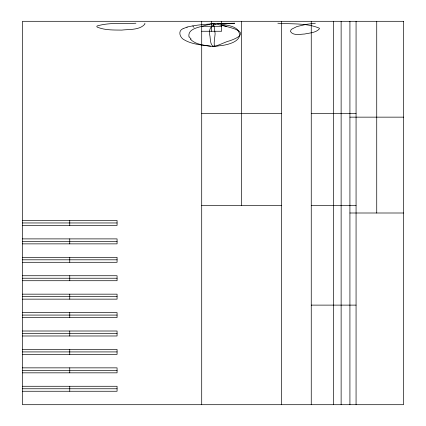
<?xml version="1.0" encoding="UTF-8"?>
<svg xmlns="http://www.w3.org/2000/svg" width="426" height="426" viewBox="0 0 426 426"><rect width="100%" height="100%" fill="white"/><g stroke="black" fill="none" stroke-linecap="round" stroke-linejoin="round"><path stroke-width="0.64" d="M144.888 23.222L144.813 24.229C139.249 30.352 129.328 29.17 121.74 30.092C113.54 29.974 104.807 30.331 97.133 27.056L96.777 26.503L97.139 25.954C109.594 22.274 123.061 23.877 135.91 23.222M215.295 23.877C212.27 22.264 209.31 24.98 206.221 25.091C200.252 27.259 187.318 28.143 188.984 37.014M182.924 28.686C177.312 31.146 180.182 38.255 184.714 40.097C191.178 43.756 198.729 44.655 205.976 45.635C210.284 46.285 214.56 47.004 218.847 45.827C226.834 45.342 245.935 40.987 237.362 29.479C233.011 25.752 226.994 25.166 221.552 24.239C215.71 23.446 227.239 23.499 227.724 23.398M212.329 46.354C218.309 46.226 224.044 42.126 229.886 40.752C255.696 31.599 228.075 27.046 217.686 24.463M213.554 46.535L214.305 45.667L214.182 42.35L215.135 33.713L214.257 27.28L213.053 23.244M186.833 27.115C201.62 23.558 216.999 23.872 232.111 23.286M315.341 23.222L306.321 24.335L296.879 26.572L291.794 29.106L290.963 29.948L290.452 31.529C293.349 35.976 300.16 34.155 304.659 34.021C309.585 32.877 316.044 32.855 319.484 28.755L319.308 28.175C306.475 22.775 291.581 24.277 277.858 23.222M229.758 23.345L234.721 23.222C226.366 24.325 207.803 19.857 209.581 34.229C210.684 37.962 209.635 44.16 213.32 46.541M201.711 26.279L221.626 26.279M201.711 31.258L221.626 31.258L221.626 21.3M201.711 113.417L281.378 113.417M311.252 113.417L356.067 113.417M349.922 117.15L403.544 117.15M201.711 205.529L281.378 205.529M311.252 205.529L356.067 205.529M349.922 213L403.544 213M22.456 220.471L117.065 220.471L117.065 225.45L22.456 225.45M22.456 222.958L117.065 222.958M22.456 238.89L117.065 238.89L117.065 243.869L22.456 243.869M22.456 241.382L117.065 241.382M22.456 257.315L117.065 257.315L117.065 262.294L22.456 262.294M22.456 259.807L117.065 259.807M22.456 275.739L117.065 275.739L117.065 280.718L22.456 280.718M22.456 278.226L117.065 278.226M22.456 294.164L117.065 294.164L117.065 299.143L22.456 299.143M22.456 296.65L117.065 296.65M311.252 305.117L356.067 305.117M22.456 312.583L117.065 312.583L117.065 317.562L22.456 317.562M22.456 315.075L117.065 315.075M22.456 331.007L117.065 331.007L117.065 335.986L22.456 335.986M22.456 333.499L117.065 333.499M22.456 349.432L117.065 349.432L117.065 354.411L22.456 354.411M22.456 351.919L117.065 351.919M22.456 367.856L117.065 367.856L117.065 372.835L22.456 372.835M22.456 370.343L117.065 370.343M22.456 386.275L117.065 386.275L117.065 391.254L22.456 391.254M22.456 388.768L117.065 388.768M210.513 46.114C203.49 45.14 195.465 44.544 190.294 39.096M376.733 21.3L376.733 213M356.067 21.3L356.067 404.7M349.922 21.3L349.922 404.7M341.13 21.3L341.13 404.7M333.659 21.3L333.659 404.7M311.252 21.3L311.252 404.7M281.378 21.3L281.378 404.7M241.542 21.3L241.542 205.529M211.669 21.3L211.669 31.258M201.711 21.3L201.711 404.7M69.757 220.471L69.757 225.45M69.757 238.89L69.757 243.869M69.757 257.315L69.757 262.294M69.757 275.739L69.757 280.718M69.757 294.164L69.757 299.143M69.757 312.583L69.757 317.562M69.757 331.007L69.757 335.986M69.757 349.432L69.757 354.411M69.757 367.856L69.757 372.835M69.757 386.275L69.757 391.254M192.76 25.954A148.328 5.085 46.2 0 1 194.006 27.381M191.104 39.027A242.655 36.38 -3.8 0 1 189.405 36.982M213.053 46.375A51.237 0.378 5.9 0 1 213.234 46.445M183.18 28.723A87.745 14.106 6.2 0 1 187.232 27.184M226.595 26.332A97.692 0.714 12.1 0 1 222.5 25.395M403.544 21.3L22.456 21.3L22.456 404.7L403.544 404.7L403.544 21.3"/></g></svg>
